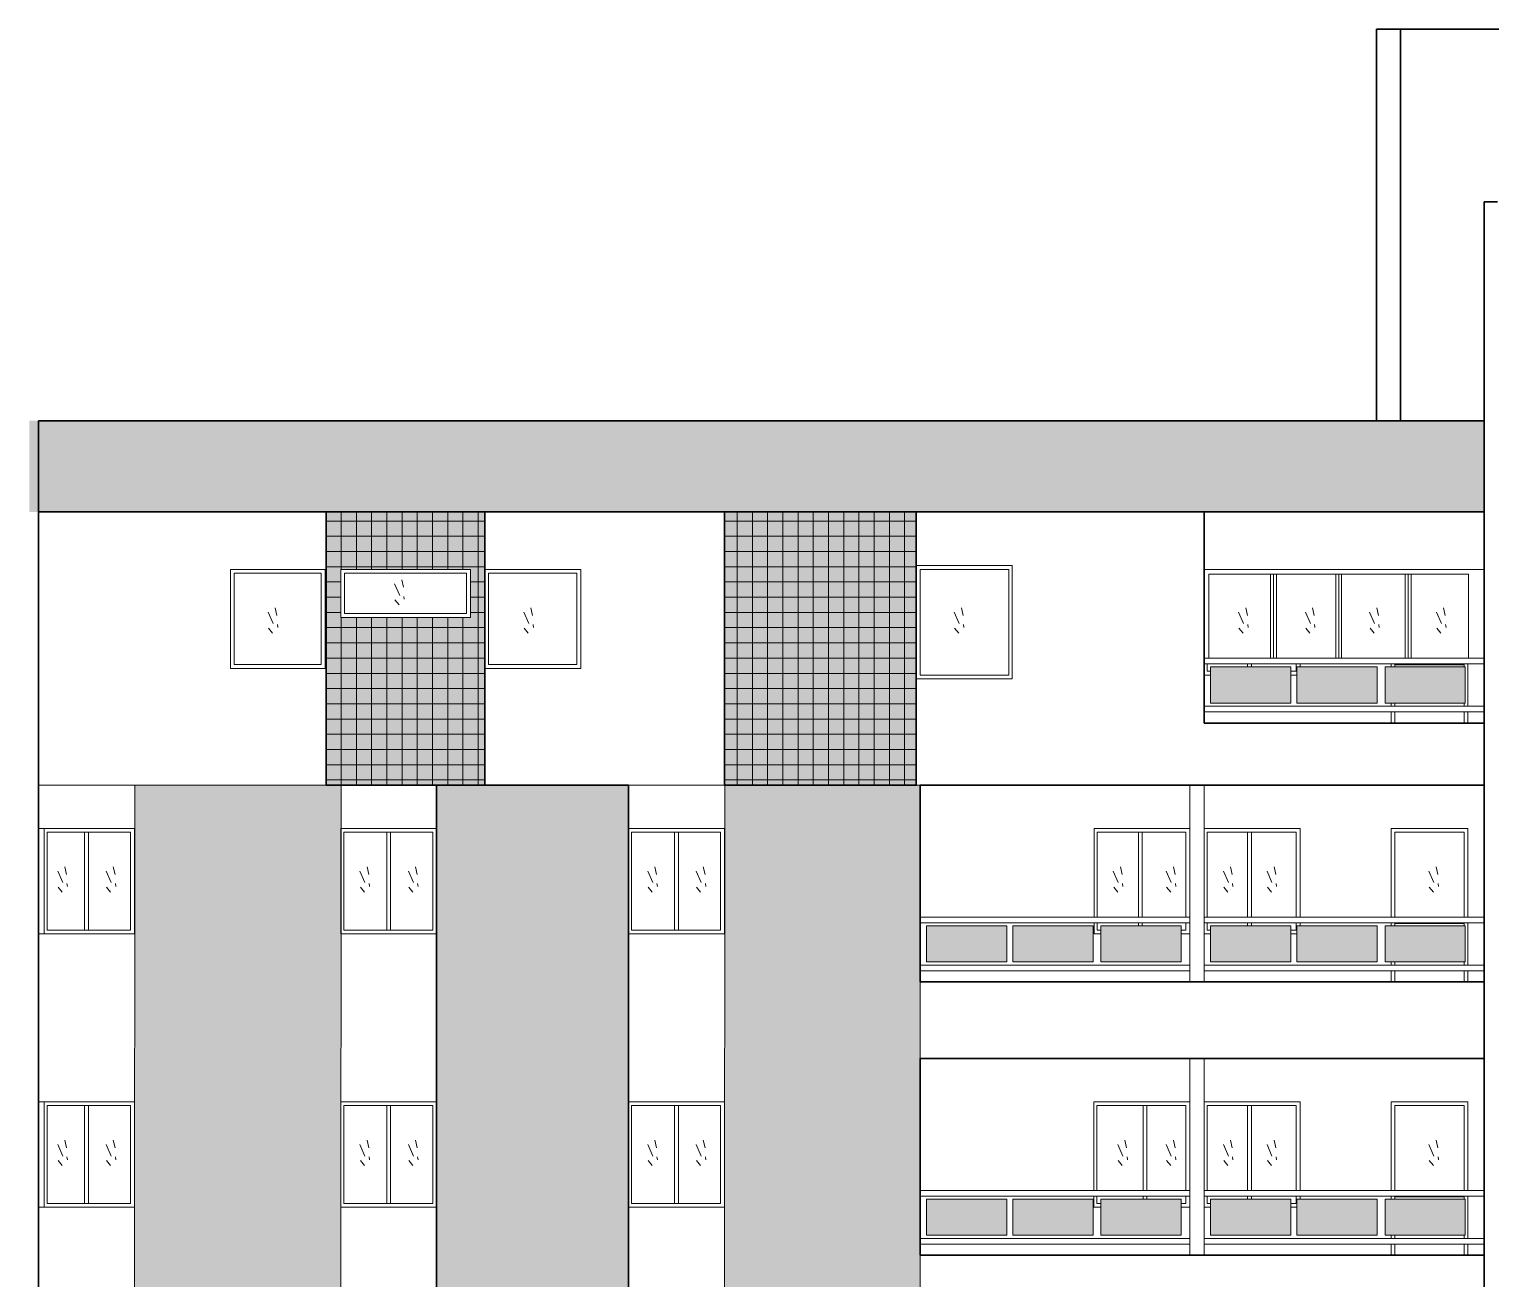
# Model space of a CAD drawing. Header units: millimetres. Extents: x 42 to 552, y 43 to 535.
# Drawn here: x 285.61 to 300.84, y 513.34 to 526.37 of the extents above; entities that cross this region are included whole.
import ezdxf

# ---------------------------------------------------------------- set-up
doc = ezdxf.new("R2010")
doc.units = ezdxf.units.MM
doc.header["$LTSCALE"] = 0.75
doc.header["$MEASUREMENT"] = 0
for name, color, linetype, lineweight in [('Guias', 6, 'Continuous', 0), ('Linhas', 7, 'Continuous', 15), ('Linhas finas', 7, 'Continuous', 0), ('Linhas grossas', 7, 'Continuous', 30), ('Linhas medias', 7, 'Continuous', 30)]:
    doc.layers.add(name, color=color, linetype=linetype, lineweight=lineweight)

msp = doc.modelspace()

# ---------------------------------------------------------------- hatches: boundary and pattern name
at = {"layer": 'Guias', "true_color": 0xe6e6e6}
h = msp.add_hatch(color=254, dxfattribs=at)
h.dxf.hatch_style = 1
h.paths.add_polyline_path([(288.853, 515.188), (288.855, 516.938), (288.853, 516.938), (288.853, 518.038), (288.857, 518.488), (286.707, 518.488), (286.703, 507.238), (288.853, 507.238), (288.854, 508.388), (288.853, 508.388), (288.853, 509.488), (288.854, 511.238), (288.853, 511.238), (288.853, 512.338), (288.854, 514.088), (288.853, 514.088)])
h.paths.add_polyline_path([(292.853, 507.238), (294.892, 507.238), (294.893, 507.888), (294.892, 507.888), (294.892, 509.938), (294.893, 510.738), (294.892, 510.738), (294.892, 512.788), (294.893, 513.588), (294.892, 513.588), (294.892, 515.638), (294.893, 516.438), (294.892, 516.438), (294.892, 518.488), (292.857, 518.488)])
at = {"layer": 'Guias', "true_color": 0xa8a8a8}
h = msp.add_hatch(color=253, dxfattribs=at)
h.dxf.hatch_style = 1
h.paths.add_polyline_path([(291.853, 518.488), (289.853, 518.488), (289.853, 507.238), (291.853, 507.238)])
h.paths.add_polyline_path([(313.936, 515.038), (313.94, 516.638), (313.936, 516.638), (313.936, 517.738), (313.943, 518.485), (311.943, 518.485), (311.943, 507.25), (312.137, 507.238), (313.943, 507.238), (313.943, 508.538), (313.936, 508.538), (313.936, 509.638), (313.937, 511.238), (313.936, 511.238), (313.936, 512.338), (313.938, 513.938), (313.936, 513.938)])
at = {"layer": 'Linhas finas'}
h = msp.add_hatch(color=253, dxfattribs=at)
h.dxf.hatch_style = 1
h.paths.add_polyline_path([(300.772, 522.288), (285.606, 522.288), (285.606, 521.338), (300.772, 521.338)])
h.paths.add_polyline_path([(317.999, 522.288), (303.556, 522.288), (303.556, 521.338), (314.029, 521.335), (315.678, 521.338), (315.678, 521.335), (317.999, 521.334)])
h = msp.add_hatch(dxfattribs=at)
h.set_pattern_fill('NET', color=256, scale=0.05)
h.set_pattern_definition([(0, (-721.74477, -709.86392), (0, 0.15875), []), (90, (-721.74477, -709.86392), (-0.15875, 1e-17), [])])
h.paths.add_polyline_path([(290.355, 521.338), (288.703, 521.338), (288.704, 518.488), (290.356, 518.488)])
h.paths.add_polyline_path([(288.854, 520.238), (288.854, 520.738), (290.206, 520.738), (290.206, 520.238)], flags=16)
h.paths.add_polyline_path([(288.894, 520.278), (288.894, 520.698), (290.166, 520.698), (290.166, 520.278)], flags=0)
h.paths.add_polyline_path([(292.854, 518.488), (294.854, 518.488), (294.854, 521.338), (292.854, 521.338)])
at = {"layer": 'Linhas finas', "true_color": 0xf9d18a}
h = msp.add_hatch(color=41, dxfattribs=at)
h.dxf.hatch_style = 1
h.paths.add_polyline_path([(290.355, 521.338), (288.703, 521.338), (288.703, 518.488), (290.355, 518.488)])
h.paths.add_polyline_path([(288.853, 520.238), (288.853, 520.738), (290.205, 520.738), (290.205, 520.238)], flags=16)
h.paths.add_polyline_path([(288.893, 520.278), (288.893, 520.698), (290.165, 520.698), (290.165, 520.278)], flags=0)
h.paths.add_polyline_path([(294.853, 521.338), (292.853, 521.338), (292.853, 518.488), (294.853, 518.488)])
h.paths.add_polyline_path([(311.624, 521.336), (309.625, 521.332), (309.625, 520.778), (309.625, 520.778), (309.625, 519.596), (309.625, 518.488), (311.623, 518.488)])
h.paths.add_polyline_path([(315.772, 521.338), (314.123, 521.335), (314.123, 518.485), (315.772, 518.488)])
h.paths.add_polyline_path([(314.294, 520.326), (314.294, 520.826), (315.646, 520.826), (315.646, 520.326)], flags=16)
h.paths.add_polyline_path([(314.334, 520.366), (314.334, 520.786), (315.606, 520.786), (315.606, 520.366)], flags=0)
at = {"layer": 'Linhas finas'}
h = msp.add_hatch(color=72, dxfattribs=at)
h.dxf.hatch_style = 1
h.set_gradient(color1=(102, 204, 0), color2=(255, 255, 163), rotation=90, tint=1)
h.paths.add_polyline_path([(297.921, 519.722), (297.921, 519.345), (298.759, 519.345), (298.759, 519.722)])
h.paths.add_polyline_path([(299.657, 519.345), (299.657, 519.722), (298.819, 519.722), (298.819, 519.345)])
h.paths.add_polyline_path([(300.576, 519.345), (300.576, 519.722), (299.739, 519.722), (299.739, 519.345)])
h = msp.add_hatch(color=72, dxfattribs=at)
h.dxf.hatch_style = 1
h.set_gradient(color1=(102, 204, 0), color2=(255, 255, 163), rotation=90, tint=1)
h.paths.add_polyline_path([(295.798, 516.647), (295.798, 517.024), (294.96, 517.024), (294.96, 516.647)])
h.paths.add_polyline_path([(296.696, 516.647), (296.696, 517.024), (295.858, 517.024), (295.858, 516.647)])
h.paths.add_polyline_path([(296.778, 517.024), (296.778, 516.647), (297.615, 516.647), (297.615, 517.024)])
h.paths.add_polyline_path([(297.921, 516.647), (298.759, 516.647), (298.759, 517.024), (297.921, 517.024)])
h.paths.add_polyline_path([(298.819, 517.024), (298.819, 516.647), (299.657, 516.647), (299.657, 517.024)])
h.paths.add_polyline_path([(299.739, 517.024), (299.739, 516.647), (300.576, 516.647), (300.576, 517.024)])
h = msp.add_hatch(color=72, dxfattribs=at)
h.dxf.hatch_style = 1
h.set_gradient(color1=(102, 204, 0), color2=(255, 255, 163), rotation=90, tint=1)
h.paths.add_polyline_path([(295.798, 513.797), (295.798, 514.174), (294.96, 514.174), (294.96, 513.797)])
h.paths.add_polyline_path([(296.696, 513.797), (296.696, 514.174), (295.858, 514.174), (295.858, 513.797)])
h.paths.add_polyline_path([(297.615, 513.797), (297.615, 514.174), (296.778, 514.174), (296.778, 513.797)])
h.paths.add_polyline_path([(297.921, 514.174), (297.921, 513.797), (298.759, 513.797), (298.759, 514.174)])
h.paths.add_polyline_path([(299.657, 513.797), (299.657, 514.174), (298.819, 514.174), (298.819, 513.797)])
h.paths.add_polyline_path([(300.576, 513.797), (300.576, 514.174), (299.739, 514.174), (299.739, 513.797)])

# ---------------------------------------------------------------- linework, layer by layer
at = {"layer": 'Linhas'}
for p, q in [((288.853, 520.738), (290.205, 520.738)), ((288.853, 520.738), (288.853, 520.238)), ((290.205, 520.738), (290.205, 520.238)), ((288.893, 520.698), (290.165, 520.698)), ((288.893, 520.698), (288.893, 520.278)), ((290.165, 520.698), (290.165, 520.278)), ((288.893, 520.278), (290.165, 520.278)), ((288.853, 520.238), (290.205, 520.238)), ((297.886, 519.677), (297.886, 519.753)), ((297.921, 519.677), (297.886, 519.677)), ((298.307, 519.722), (298.307, 519.753)), ((298.347, 519.722), (298.347, 519.753)), ((298.813, 519.677), (298.759, 519.677)), ((298.813, 519.753), (298.813, 519.677)), ((298.853, 519.753), (298.853, 519.722)), ((297.921, 519.637), (297.853, 519.637)), ((298.819, 519.637), (298.759, 519.637)), ((285.703, 509.488), (285.703, 518.638)), ((297.703, 516.438), (297.703, 518.488)), ((297.853, 518.488), (297.853, 516.438)), ((285.703, 518.038), (286.703, 518.038)), ((285.703, 516.938), (285.703, 518.038)), ((285.761, 518.038), (285.761, 516.938)), ((285.793, 517.998), (286.663, 517.998)), ((285.793, 516.978), (285.793, 517.998)), ((286.183, 516.978), (286.183, 517.998)), ((286.223, 516.978), (286.223, 517.998)), ((286.663, 517.998), (286.663, 516.978)), ((286.703, 518.038), (286.703, 516.938)), ((288.853, 518.038), (289.853, 518.038)), ((288.853, 516.938), (288.853, 518.038)), ((288.853, 518.038), (288.853, 516.938)), ((288.886, 517.998), (289.813, 517.998)), ((288.886, 516.978), (288.886, 517.998)), ((289.333, 516.978), (289.333, 517.998)), ((289.373, 516.978), (289.373, 517.998)), ((289.813, 517.998), (289.813, 516.978)), ((289.853, 518.038), (289.853, 516.938)), ((291.853, 518.038), (292.853, 518.038)), ((291.853, 516.938), (291.853, 518.038)), ((291.853, 518.038), (291.853, 516.938)), ((291.886, 517.998), (292.813, 517.998)), ((291.886, 516.978), (291.886, 517.998)), ((292.333, 516.978), (292.333, 517.998)), ((292.373, 516.978), (292.373, 517.998)), ((292.813, 517.998), (292.813, 516.978)), ((292.853, 518.038), (292.853, 516.938)), ((296.706, 518.038), (297.703, 518.038)), ((296.706, 517.114), (296.706, 518.038)), ((296.706, 518.038), (296.706, 517.114)), ((296.738, 517.998), (297.663, 517.998)), ((296.738, 517.114), (296.738, 517.998)), ((297.169, 517.114), (297.169, 517.998)), ((297.209, 517.114), (297.209, 517.998)), ((297.663, 517.998), (297.663, 517.114)), ((297.703, 518.038), (297.703, 516.938)), ((297.853, 518.038), (298.853, 518.038)), ((297.853, 516.938), (297.853, 518.038)), ((297.853, 518.038), (297.853, 516.938)), ((297.886, 517.998), (298.813, 517.998)), ((297.886, 517.114), (297.886, 517.998)), ((298.307, 517.114), (298.307, 517.998)), ((298.347, 517.114), (298.347, 517.998)), ((298.813, 517.998), (298.813, 517.114)), ((298.853, 518.038), (298.853, 517.114)), ((286.703, 516.938), (285.703, 516.938)), ((286.663, 516.978), (285.793, 516.978)), ((289.853, 516.938), (288.853, 516.938)), ((289.813, 516.978), (288.886, 516.978)), ((292.853, 516.938), (291.853, 516.938)), ((292.813, 516.978), (291.886, 516.978)), ((296.706, 516.938), (296.706, 517.054)), ((296.706, 517.054), (296.706, 516.938)), ((296.778, 516.938), (296.706, 516.938)), ((296.738, 516.978), (296.738, 517.054)), ((296.778, 516.978), (296.738, 516.978)), ((297.169, 517.024), (297.169, 517.054)), ((297.209, 517.024), (297.209, 517.054)), ((297.663, 516.978), (297.615, 516.978)), ((297.703, 516.938), (297.615, 516.938)), ((297.663, 517.054), (297.663, 516.978)), ((297.921, 516.938), (297.853, 516.938)), ((297.886, 516.978), (297.886, 517.054)), ((297.921, 516.978), (297.886, 516.978)), ((298.307, 517.024), (298.307, 517.054)), ((298.347, 517.024), (298.347, 517.054)), ((298.813, 516.978), (298.759, 516.978)), ((298.819, 516.938), (298.759, 516.938)), ((298.813, 517.054), (298.813, 516.978)), ((298.853, 517.054), (298.853, 517.024)), ((297.703, 513.588), (297.703, 515.638)), ((297.853, 515.638), (297.853, 513.588)), ((285.703, 515.188), (286.703, 515.188)), ((285.703, 514.088), (285.703, 515.188)), ((285.761, 515.188), (285.761, 514.088)), ((285.793, 515.148), (286.663, 515.148)), ((285.793, 514.128), (285.793, 515.148)), ((286.183, 514.128), (286.183, 515.148)), ((286.223, 514.128), (286.223, 515.148)), ((286.663, 515.148), (286.663, 514.128)), ((286.703, 515.188), (286.703, 514.088)), ((288.853, 515.188), (289.853, 515.188)), ((288.853, 514.088), (288.853, 515.188)), ((288.853, 515.188), (288.853, 514.088)), ((288.886, 515.148), (289.813, 515.148)), ((288.886, 514.128), (288.886, 515.148)), ((289.333, 514.128), (289.333, 515.148)), ((289.373, 514.128), (289.373, 515.148)), ((289.813, 515.148), (289.813, 514.128)), ((289.853, 515.188), (289.853, 514.088)), ((291.853, 515.188), (292.853, 515.188)), ((291.853, 514.088), (291.853, 515.188)), ((291.853, 515.188), (291.853, 514.088)), ((291.886, 515.148), (292.813, 515.148)), ((291.886, 514.128), (291.886, 515.148)), ((292.333, 514.128), (292.333, 515.148)), ((292.373, 514.128), (292.373, 515.148)), ((292.813, 515.148), (292.813, 514.128)), ((292.853, 515.188), (292.853, 514.088)), ((296.703, 515.188), (297.703, 515.188)), ((296.703, 514.264), (296.703, 515.188)), ((296.703, 515.188), (296.703, 514.264)), ((296.736, 515.148), (297.663, 515.148)), ((296.736, 514.264), (296.736, 515.148)), ((297.217, 514.264), (297.217, 515.148)), ((297.257, 514.264), (297.257, 515.148)), ((297.663, 515.148), (297.663, 514.264)), ((297.703, 515.188), (297.703, 514.088)), ((297.853, 515.188), (298.853, 515.188)), ((297.853, 514.088), (297.853, 515.188)), ((297.853, 515.188), (297.853, 514.088)), ((297.886, 515.148), (298.813, 515.148)), ((297.886, 514.264), (297.886, 515.148)), ((298.307, 514.264), (298.307, 515.148)), ((298.347, 514.264), (298.347, 515.148)), ((298.813, 515.148), (298.813, 514.264)), ((298.853, 515.188), (298.853, 514.264)), ((296.703, 514.088), (296.703, 514.204)), ((296.703, 514.204), (296.703, 514.088)), ((296.736, 514.128), (296.736, 514.204)), ((297.217, 514.174), (297.217, 514.204)), ((297.257, 514.174), (297.257, 514.204)), ((297.663, 514.204), (297.663, 514.128)), ((297.886, 514.128), (297.886, 514.204)), ((298.307, 514.174), (298.307, 514.204)), ((298.347, 514.174), (298.347, 514.204)), ((298.813, 514.204), (298.813, 514.128)), ((298.853, 514.204), (298.853, 514.174)), ((286.703, 514.088), (285.703, 514.088)), ((286.663, 514.128), (285.793, 514.128)), ((289.853, 514.088), (288.853, 514.088)), ((289.813, 514.128), (288.886, 514.128)), ((292.853, 514.088), (291.853, 514.088)), ((292.813, 514.128), (291.886, 514.128)), ((296.778, 514.088), (296.703, 514.088)), ((296.778, 514.128), (296.736, 514.128)), ((297.663, 514.128), (297.615, 514.128)), ((297.703, 514.088), (297.615, 514.088)), ((297.921, 514.088), (297.853, 514.088)), ((297.921, 514.128), (297.886, 514.128)), ((298.813, 514.128), (298.759, 514.128)), ((298.819, 514.088), (298.759, 514.088))]:
    msp.add_line(p, q, dxfattribs=at)
for points in [[(288.69, 519.706), (288.69, 520.738), (287.703, 520.738), (287.703, 519.706), (288.69, 519.706)], [(291.355, 519.706), (291.355, 520.738), (290.355, 520.738), (290.355, 519.706), (291.355, 519.706)], [(295.853, 519.596), (295.853, 520.778), (294.853, 520.778), (294.853, 519.596), (295.853, 519.596)], [(299.803, 519.753), (299.803, 519.722)], [(299.843, 519.753), (299.843, 519.722)], [(299.843, 519.722), (299.843, 519.745), (300.563, 519.745), (300.563, 519.722)], [(300.563, 519.722), (300.563, 519.753)], [(300.603, 519.312), (300.603, 519.753)], [(299.803, 519.345), (299.803, 519.312)], [(299.803, 519.252), (299.803, 519.137)], [(299.843, 519.345), (299.843, 519.312)], [(299.843, 519.252), (299.843, 519.137)], [(300.563, 519.312), (300.563, 519.345)], [(300.563, 519.137), (300.563, 519.252)], [(300.603, 519.137), (300.603, 519.252)], [(300.603, 517.114), (300.603, 518.038), (299.803, 518.038), (299.803, 517.114)], [(300.563, 517.114), (300.563, 517.998), (299.843, 517.998), (299.843, 517.114)], [(299.803, 517.054), (299.803, 517.024)], [(299.843, 517.054), (299.843, 517.024)], [(299.843, 517.024), (299.843, 517.046), (300.563, 517.046), (300.563, 517.024)], [(300.563, 517.024), (300.563, 517.054)], [(300.603, 516.613), (300.603, 517.054)], [(299.803, 516.647), (299.803, 516.613)], [(299.843, 516.647), (299.843, 516.613)], [(300.563, 516.613), (300.563, 516.647)], [(299.803, 516.553), (299.803, 516.438)], [(299.843, 516.553), (299.843, 516.438)], [(300.563, 516.438), (300.563, 516.553)], [(300.603, 516.438), (300.603, 516.553)], [(300.603, 514.264), (300.603, 515.188), (299.803, 515.188), (299.803, 514.264)], [(300.563, 514.264), (300.563, 515.148), (299.843, 515.148), (299.843, 514.264)], [(299.803, 514.204), (299.803, 514.174)], [(299.843, 514.204), (299.843, 514.174)], [(299.843, 514.174), (299.843, 514.196), (300.563, 514.196), (300.563, 514.174)], [(300.563, 514.174), (300.563, 514.204)], [(300.603, 513.763), (300.603, 514.204)], [(299.803, 513.797), (299.803, 513.763)], [(299.843, 513.797), (299.843, 513.763)], [(300.563, 513.763), (300.563, 513.797)], [(299.803, 513.703), (299.803, 513.588)], [(299.843, 513.703), (299.843, 513.588)], [(300.563, 513.588), (300.563, 513.703)], [(300.603, 513.588), (300.603, 513.703)]]:
    msp.add_lwpolyline(points, dxfattribs=at)
for points in [[(295.817, 519.636), (295.817, 520.738), (294.893, 520.738), (294.893, 519.636)], [(288.65, 519.746), (288.65, 520.698), (287.743, 520.698), (287.743, 519.746)], [(291.315, 519.746), (291.315, 520.698), (290.395, 520.698), (290.395, 519.746)], [(297.921, 519.722), (298.759, 519.722), (298.759, 519.345), (297.921, 519.345)], [(298.819, 519.722), (299.657, 519.722), (299.657, 519.345), (298.819, 519.345)], [(299.739, 519.722), (300.576, 519.722), (300.576, 519.345), (299.739, 519.345)], [(294.96, 517.024), (295.798, 517.024), (295.798, 516.647), (294.96, 516.647)], [(295.858, 517.024), (296.696, 517.024), (296.696, 516.647), (295.858, 516.647)], [(296.778, 517.024), (297.615, 517.024), (297.615, 516.647), (296.778, 516.647)], [(297.921, 517.024), (298.759, 517.024), (298.759, 516.647), (297.921, 516.647)], [(298.819, 517.024), (299.657, 517.024), (299.657, 516.647), (298.819, 516.647)], [(299.739, 517.024), (300.576, 517.024), (300.576, 516.647), (299.739, 516.647)], [(294.96, 514.174), (295.798, 514.174), (295.798, 513.797), (294.96, 513.797)], [(295.858, 514.174), (296.696, 514.174), (296.696, 513.797), (295.858, 513.797)], [(296.778, 514.174), (297.615, 514.174), (297.615, 513.797), (296.778, 513.797)], [(297.921, 514.174), (298.759, 514.174), (298.759, 513.797), (297.921, 513.797)], [(298.819, 514.174), (299.657, 514.174), (299.657, 513.797), (298.819, 513.797)], [(299.739, 514.174), (300.576, 514.174), (300.576, 513.797), (299.739, 513.797)]]:
    msp.add_lwpolyline(points, close=True, dxfattribs=at)
at = {"layer": 'Linhas finas'}
for p, q in [((297.853, 520.738), (300.772, 520.738)), ((289.415, 520.587), (289.468, 520.467)), ((289.49, 520.631), (289.508, 520.553)), ((297.903, 519.813), (297.903, 520.688)), ((297.903, 520.688), (300.611, 520.688)), ((298.547, 520.688), (298.547, 519.813)), ((298.577, 520.688), (298.577, 519.813)), ((298.607, 520.688), (298.607, 519.813)), ((299.227, 520.688), (299.227, 519.813)), ((299.257, 520.688), (299.257, 519.813)), ((299.287, 520.688), (299.287, 519.813)), ((299.95, 520.688), (299.95, 519.813)), ((299.98, 520.688), (299.98, 519.813)), ((300.01, 520.688), (300.01, 519.813)), ((300.611, 519.813), (300.611, 520.688)), ((289.512, 520.457), (289.516, 520.427)), ((288.097, 520.293), (288.149, 520.173)), ((288.171, 520.337), (288.189, 520.259)), ((289.419, 520.421), (289.462, 520.369)), ((290.762, 520.293), (290.814, 520.173)), ((290.836, 520.337), (290.854, 520.259)), ((295.249, 520.293), (295.301, 520.173)), ((295.323, 520.337), (295.341, 520.259)), ((298.213, 520.293), (298.265, 520.173)), ((298.287, 520.337), (298.305, 520.259)), ((298.909, 520.293), (298.961, 520.173)), ((298.983, 520.337), (299.001, 520.259)), ((299.579, 520.293), (299.631, 520.173)), ((299.653, 520.337), (299.671, 520.259)), ((300.275, 520.293), (300.327, 520.173)), ((300.349, 520.337), (300.367, 520.259)), ((288.101, 520.127), (288.143, 520.075)), ((288.193, 520.163), (288.197, 520.133)), ((290.766, 520.127), (290.808, 520.075)), ((290.858, 520.163), (290.862, 520.133)), ((295.253, 520.127), (295.295, 520.075)), ((295.345, 520.163), (295.349, 520.133)), ((298.217, 520.127), (298.259, 520.075)), ((298.309, 520.163), (298.313, 520.133)), ((298.913, 520.127), (298.955, 520.075)), ((299.005, 520.163), (299.009, 520.133)), ((299.583, 520.127), (299.625, 520.075)), ((299.675, 520.163), (299.679, 520.133)), ((300.279, 520.127), (300.321, 520.075)), ((300.371, 520.163), (300.375, 520.133)), ((297.853, 519.813), (300.772, 519.813)), ((297.853, 519.753), (300.772, 519.753)), ((297.853, 519.312), (300.772, 519.312)), ((297.853, 519.252), (300.772, 519.252)), ((300.772, 518.488), (285.703, 518.488)), ((286.707, 518.484), (286.703, 507.238)), ((288.857, 518.484), (288.853, 507.238)), ((292.857, 518.484), (292.853, 507.238)), ((294.895, 518.484), (294.892, 507.238)), ((285.904, 517.593), (285.956, 517.473)), ((285.978, 517.637), (285.996, 517.559)), ((286.409, 517.593), (286.461, 517.473)), ((286.483, 517.637), (286.501, 517.559)), ((289.054, 517.593), (289.106, 517.473)), ((289.128, 517.637), (289.146, 517.559)), ((289.559, 517.593), (289.611, 517.473)), ((289.633, 517.637), (289.651, 517.559)), ((292.054, 517.593), (292.106, 517.473)), ((292.128, 517.637), (292.146, 517.559)), ((292.559, 517.593), (292.611, 517.473)), ((292.633, 517.637), (292.651, 517.559)), ((296.907, 517.593), (296.959, 517.473)), ((296.981, 517.637), (296.999, 517.559)), ((297.459, 517.593), (297.511, 517.473)), ((297.533, 517.637), (297.551, 517.559)), ((298.054, 517.593), (298.106, 517.473)), ((298.128, 517.637), (298.146, 517.559)), ((298.509, 517.593), (298.561, 517.473)), ((298.583, 517.637), (298.601, 517.559)), ((300.197, 517.593), (300.249, 517.473)), ((300.271, 517.637), (300.289, 517.559)), ((285.908, 517.427), (285.95, 517.375)), ((286, 517.463), (286.004, 517.433)), ((286.413, 517.427), (286.455, 517.375)), ((286.505, 517.463), (286.509, 517.433)), ((289.058, 517.427), (289.1, 517.375)), ((289.15, 517.463), (289.154, 517.433)), ((289.563, 517.427), (289.605, 517.375)), ((289.655, 517.463), (289.659, 517.433)), ((292.058, 517.427), (292.1, 517.375)), ((292.15, 517.463), (292.154, 517.433)), ((292.563, 517.427), (292.605, 517.375)), ((292.655, 517.463), (292.659, 517.433)), ((296.911, 517.427), (296.953, 517.375)), ((297.003, 517.463), (297.007, 517.433)), ((297.463, 517.427), (297.505, 517.375)), ((297.555, 517.463), (297.559, 517.433)), ((298.058, 517.427), (298.1, 517.375)), ((298.15, 517.463), (298.154, 517.433)), ((298.513, 517.427), (298.555, 517.375)), ((298.605, 517.463), (298.609, 517.433)), ((300.201, 517.427), (300.243, 517.375)), ((300.293, 517.463), (300.297, 517.433)), ((294.892, 517.114), (297.703, 517.114)), ((297.853, 517.114), (300.772, 517.114)), ((294.892, 517.054), (297.703, 517.054)), ((297.853, 517.054), (300.772, 517.054)), ((294.892, 516.613), (297.703, 516.613)), ((294.892, 516.553), (297.703, 516.553)), ((297.853, 516.613), (300.772, 516.613)), ((297.853, 516.553), (300.772, 516.553)), ((285.904, 514.743), (285.956, 514.623)), ((285.978, 514.787), (285.996, 514.709)), ((286.409, 514.743), (286.461, 514.623)), ((286.483, 514.787), (286.501, 514.709)), ((289.054, 514.743), (289.106, 514.623)), ((289.128, 514.787), (289.146, 514.709)), ((289.559, 514.743), (289.611, 514.623)), ((289.633, 514.787), (289.651, 514.709)), ((292.054, 514.743), (292.106, 514.623)), ((292.128, 514.787), (292.146, 514.709)), ((292.559, 514.743), (292.611, 514.623)), ((292.633, 514.787), (292.651, 514.709)), ((296.954, 514.743), (297.006, 514.623)), ((297.028, 514.787), (297.046, 514.709)), ((297.459, 514.743), (297.511, 514.623)), ((297.533, 514.787), (297.551, 514.709)), ((298.054, 514.743), (298.106, 514.623)), ((298.128, 514.787), (298.146, 514.709)), ((298.509, 514.743), (298.561, 514.623)), ((298.583, 514.787), (298.601, 514.709)), ((300.197, 514.743), (300.249, 514.623)), ((300.271, 514.787), (300.289, 514.709)), ((285.908, 514.577), (285.95, 514.525)), ((286, 514.613), (286.004, 514.583)), ((286.413, 514.577), (286.455, 514.525)), ((286.505, 514.613), (286.509, 514.583)), ((289.058, 514.577), (289.1, 514.525)), ((289.15, 514.613), (289.154, 514.583)), ((289.563, 514.577), (289.605, 514.525)), ((289.655, 514.613), (289.659, 514.583)), ((292.058, 514.577), (292.1, 514.525)), ((292.15, 514.613), (292.154, 514.583)), ((292.563, 514.577), (292.605, 514.525)), ((292.655, 514.613), (292.659, 514.583)), ((296.958, 514.577), (297, 514.525)), ((297.05, 514.613), (297.054, 514.583)), ((297.463, 514.577), (297.505, 514.525)), ((297.555, 514.613), (297.559, 514.583)), ((298.058, 514.577), (298.1, 514.525)), ((298.15, 514.613), (298.154, 514.583)), ((298.513, 514.577), (298.555, 514.525)), ((298.605, 514.613), (298.609, 514.583)), ((300.201, 514.577), (300.243, 514.525)), ((300.293, 514.613), (300.297, 514.583)), ((294.892, 514.264), (297.703, 514.264)), ((294.892, 514.204), (297.703, 514.204)), ((297.853, 514.264), (300.772, 514.264)), ((297.853, 514.204), (300.772, 514.204)), ((294.892, 513.763), (297.703, 513.763)), ((297.853, 513.763), (300.772, 513.763)), ((294.892, 513.703), (297.703, 513.703)), ((297.853, 513.703), (300.772, 513.703))]:
    msp.add_line(p, q, dxfattribs=at)
at = {"layer": 'Linhas grossas'}
msp.add_line((300.772, 519.137), (297.853, 519.137), dxfattribs=at)
at = {"layer": 'Linhas medias'}
for p, q in [((299.65, 526.37), (304.803, 526.37)), ((299.65, 526.37), (299.65, 522.288)), ((299.9, 526.37), (299.9, 522.288)), ((300.772, 524.57), (300.772, 504.238)), ((300.772, 524.57), (300.911, 524.57)), ((285.703, 522.288), (300.772, 522.288)), ((285.703, 507.238), (285.703, 522.288)), ((285.703, 521.338), (300.772, 521.338)), ((297.853, 519.137), (297.853, 521.338)), ((289.853, 518.488), (291.853, 518.488)), ((289.853, 507.25), (289.853, 518.488)), ((291.853, 518.488), (291.853, 507.25)), ((294.892, 516.438), (294.892, 518.488)), ((294.892, 518.488), (300.772, 518.488)), ((294.892, 516.438), (300.772, 516.438)), ((294.892, 513.588), (294.892, 515.638)), ((294.892, 515.638), (300.772, 515.638)), ((294.892, 513.588), (300.772, 513.588))]:
    msp.add_line(p, q, dxfattribs=at)
for points in [[(288.703, 518.488), (290.355, 518.488), (290.355, 521.338), (288.703, 521.338)], [(292.853, 518.488), (294.853, 518.488), (294.853, 521.338), (292.853, 521.338)]]:
    msp.add_lwpolyline(points, close=True, dxfattribs=at)

doc.saveas('drawing.dxf')
